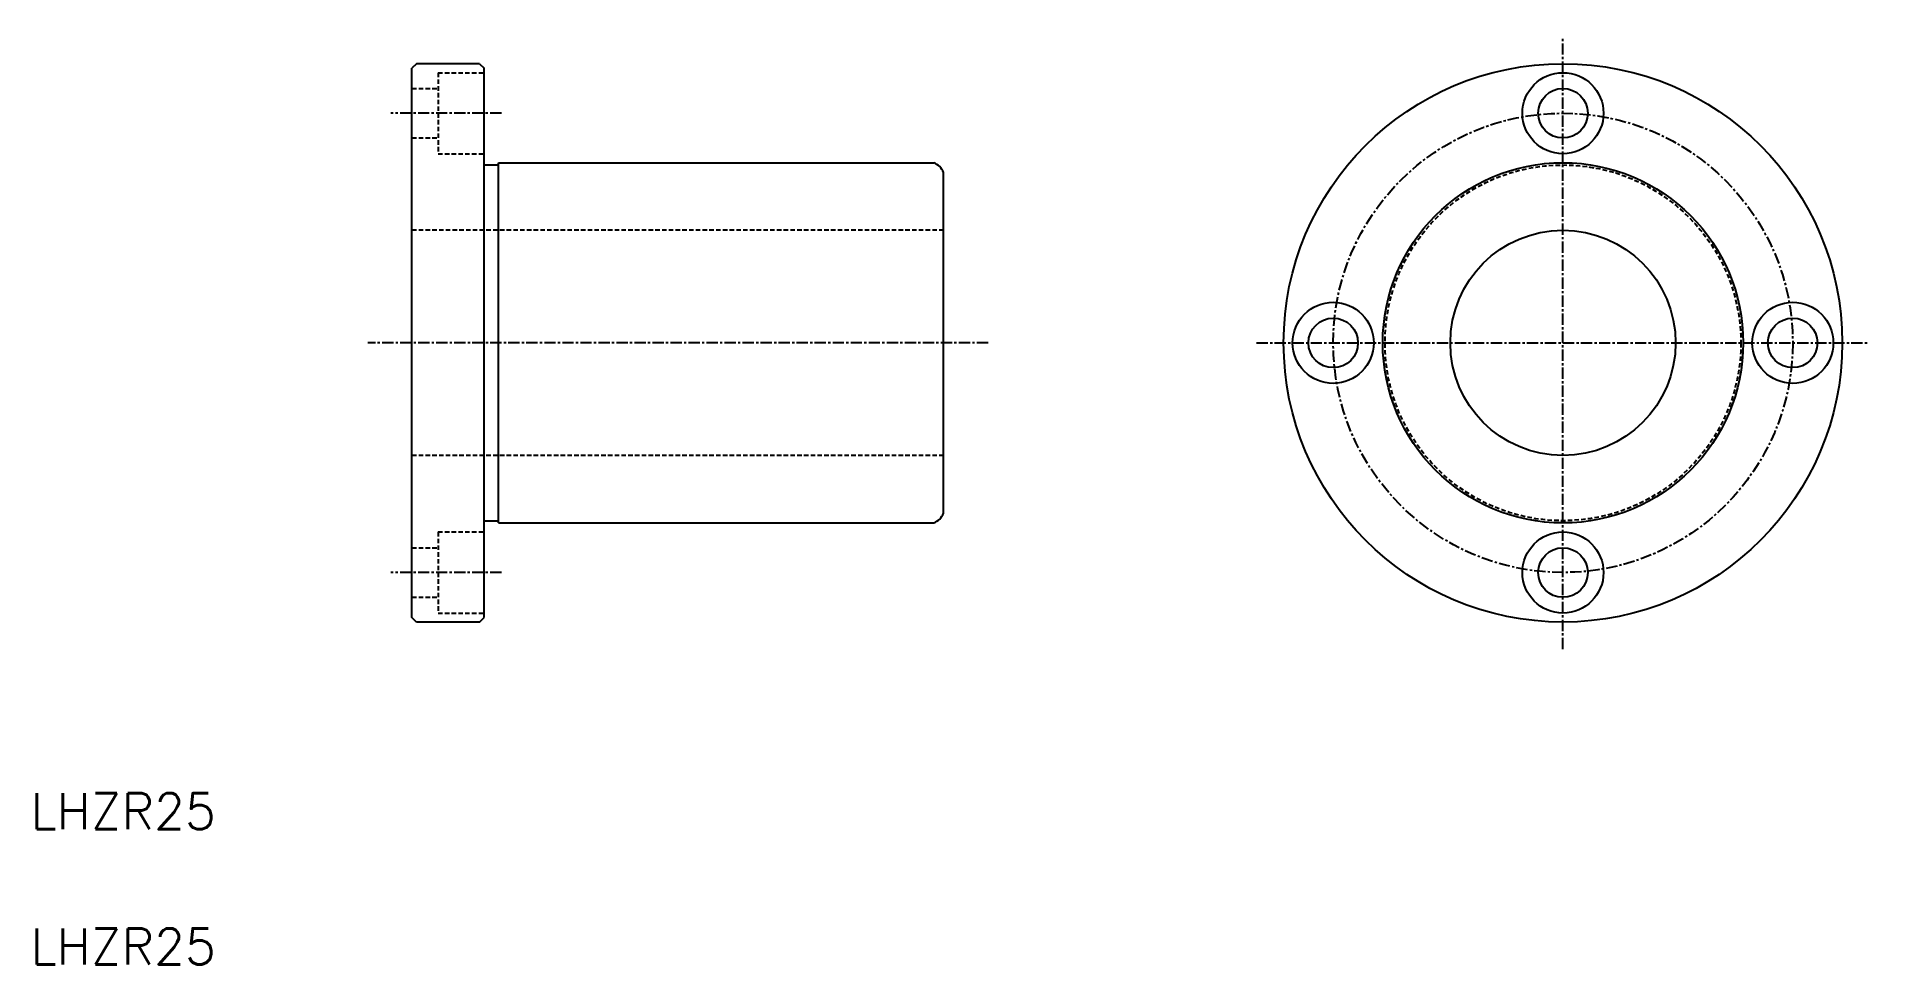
# Model space of a CAD drawing. Extents: x 257 to 460, y 106 to 209.
import ezdxf

# ---------------------------------------------------------------- set-up
doc = ezdxf.new("R2010")
doc.units = 0
doc.linetypes.add('CENTER', pattern=[2, 1.25, -0.25, 0.25, -0.25])
doc.linetypes.add('DASHED', pattern=[0.75, 0.5, -0.25])
doc.layers.get('0').update_dxf_attribs({"linetype": 'CONTINUOUS'})
doc.layers.add('CENTER', color=1, linetype='CENTER')
doc.styles.get("Standard").update_dxf_attribs({"font": 'txt.shx', "bigfont": 'bigfont.shx'})

msp = doc.modelspace()

# ---------------------------------------------------------------- linework, layer by layer
at = {"color": 7, "linetype": 'CONTINUOUS'}
for p, q in [((298.82, 205.78), (298.32, 205.28)), ((305.82, 205.78), (298.82, 205.78)), ((305.82, 205.78), (306.32, 205.28)), ((298.32, 144.28), (298.32, 205.28)), ((306.32, 144.28), (306.32, 205.28)), ((306.32, 194.53), (307.92, 194.53)), ((307.92, 194.78), (356.23, 194.78)), ((307.92, 154.78), (307.92, 194.78)), ((357.32, 155.87), (357.32, 193.69)), ((306.32, 155.03), (307.92, 155.03)), ((307.92, 154.78), (356.23, 154.78)), ((318.7, 154.78), (318.7, 154.78)), ((331.07, 154.78), (331.07, 154.78)), ((298.82, 143.78), (298.32, 144.28)), ((305.82, 143.78), (298.82, 143.78)), ((305.82, 143.78), (306.32, 144.28))]:
    msp.add_line(p, q, dxfattribs=at)
at = {"color": 3, "linetype": 'DASHED'}
for p, q in [((301.22, 204.78), (301.22, 195.78)), ((301.22, 204.78), (306.32, 204.78)), ((298.32, 203.03), (301.22, 203.03)), ((298.32, 197.53), (301.22, 197.53)), ((301.22, 195.78), (306.32, 195.78)), ((357.32, 187.28), (298.32, 187.28)), ((357.32, 162.28), (298.32, 162.28)), ((301.22, 153.78), (301.22, 144.78)), ((301.22, 153.78), (306.32, 153.78)), ((298.32, 152.03), (301.22, 152.03)), ((298.32, 146.53), (301.22, 146.53)), ((301.22, 144.78), (306.32, 144.78))]:
    msp.add_line(p, q, dxfattribs=at)
at = {"color": 7, "linetype": 'CONTINUOUS'}
for centre, radius in [((426.06, 174.78), 31), ((426.06, 200.28), 4.5), ((426.06, 200.28), 2.75), ((426.06, 174.78), 20), ((426.06, 174.78), 12.5), ((400.56, 174.78), 4.5), ((451.56, 174.78), 4.5), ((400.56, 174.78), 2.75), ((451.56, 174.78), 2.75), ((426.06, 149.28), 4.5), ((426.06, 149.28), 2.75)]:
    msp.add_circle(centre, radius, dxfattribs=at)
at = {"color": 3, "linetype": 'DASHED'}
msp.add_circle((426.06, 174.78), 19.75, dxfattribs=at)
at = {"color": 7, "linetype": 'CONTINUOUS'}
for centre, start, end in [((355.47, 192.93), 22.3316, 67.6684), ((355.47, 156.63), 292.3316, 337.6684)]:
    msp.add_arc(centre, 2, start, end, dxfattribs=at)
at = {"layer": 'CENTER', "color": 1, "linetype": 'CENTER'}
for p, q in [((426.06, 140.78), (426.06, 208.78)), ((308.24, 200.28), (295.98, 200.28)), ((362.26, 174.78), (293.42, 174.78)), ((392.06, 174.78), (460.06, 174.78)), ((308.24, 149.28), (295.98, 149.28))]:
    msp.add_line(p, q, dxfattribs=at)
msp.add_circle((426.06, 174.78), 25.5, dxfattribs=at)

# ---------------------------------------------------------------- texts
at = {"color": 7, "linetype": 'CONTINUOUS'}
for p in [(255.98, 120.77), (255.98, 105.77)]:
    msp.add_text('LHZR25', height=4, dxfattribs=at).set_placement(p)

doc.saveas('drawing.dxf')
